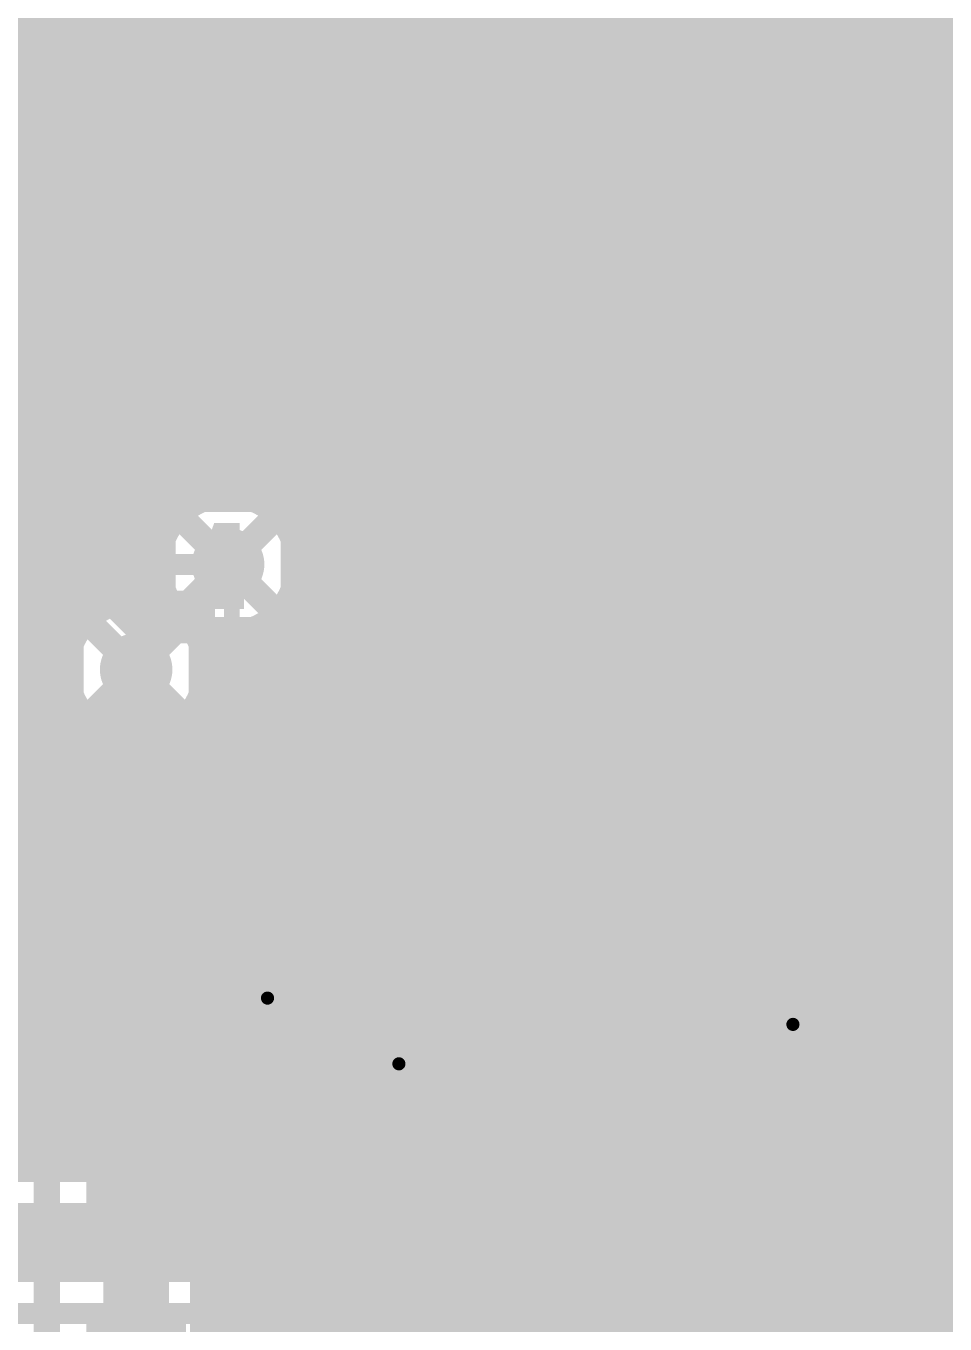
# Model space of a CAD drawing. Extents: x -1 to 119, y -42 to 51.
# Drawn here: x 54.81 to 63.7, y 21.87 to 34.41 of the extents above; entities that cross this region are included whole.
import ezdxf

# ---------------------------------------------------------------- set-up
doc = ezdxf.new("R2010")
doc.units = 0
doc.header["$MEASUREMENT"] = 0
doc.layers.get('0').update_dxf_attribs({"linetype": 'CONTINUOUS'})
for name, color, linetype in [('22-304-0_BOT', 7, 'CONTINUOUS'), ('22-304-0_DRD', 7, 'CONTINUOUS'), ('22-304-0_GND', 6, 'CONTINUOUS'), ('22-304-0_IN1', 4, 'CONTINUOUS'), ('22-304-0_SMB', 3, 'CONTINUOUS'), ('22-304-0_SMT', 5, 'CONTINUOUS'), ('22-304-0_SPT', 10, 'CONTINUOUS'), ('22-304-0_SST', 14, 'CONTINUOUS'), ('22-304-0_TOP', 9, 'CONTINUOUS'), ('THRUHOLE_TAP', 11, 'CONTINUOUS')]:
    doc.layers.add(name, color=color, linetype=linetype)

# ---------------------------------------------------------------- blocks, each defined once
blk = doc.blocks.new('ROUND_60')
at = {"const_width": 0.35052}
blk.add_lwpolyline([(-0.17526, 0, 1), (0.17526, 0, 1)], format="xyb", close=True, dxfattribs=at)
blk = doc.blocks.new('ROUND_64')
at = {"const_width": 0.35052}
blk.add_lwpolyline([(-0.17526, 0, 1), (0.17526, 0, 1)], format="xyb", close=True, dxfattribs=at)
blk = doc.blocks.new('ROUND_57')
at = {"const_width": 0.35052}
blk.add_lwpolyline([(-0.17526, 0, 1), (0.17526, 0, 1)], format="xyb", close=True, dxfattribs=at)
blk = doc.blocks.new('ROUND_81')
at = {"const_width": 0.0635}
blk.add_lwpolyline([(-0.03175, 0, 1), (0.03175, 0, 1)], format="xyb", close=True, dxfattribs=at)
blk = doc.blocks.new('RECTANGLE_2')
blk.add_solid([(0.4826, 0.4064), (0.4826, -0.4064), (-0.4826, 0.4064), (-0.4826, -0.4064)])
blk = doc.blocks.new('RECTANGLE_3')
blk.add_solid([(0.63627, 0.51308), (0.63627, -0.51308), (-0.63627, 0.51308), (-0.63627, -0.51308)])
blk = doc.blocks.new('RECTANGLE_14')
blk.add_solid([(0.508, 0.635), (0.508, -0.635), (-0.508, 0.635), (-0.508, -0.635)])
blk = doc.blocks.new('RECTANGLE_16')
blk.add_solid([(0.25019, 0.40005), (0.25019, -0.40005), (-0.25019, 0.40005), (-0.25019, -0.40005)])
blk = doc.blocks.new('RECTANGLE_38')
blk.add_solid([(0.22479, 0.82423), (0.22479, -0.82423), (-0.22479, 0.82423), (-0.22479, -0.82423)])
blk = doc.blocks.new('ROUND_87')
at = {"const_width": 0.10033}
blk.add_lwpolyline([(-0.050164, 0, 1), (0.050164, 0, 1)], format="xyb", close=True, dxfattribs=at)

msp = doc.modelspace()

# ---------------------------------------------------------------- linework, layer by layer
at = {"layer": '22-304-0_BOT'}
for points, const_width in [([(54.737, 42.6212), (54.737, 28.8036)], 0.254), ([(54.9656, 42.6212), (54.9656, 29.0322)], 0.254), ([(55.1942, 42.6212), (55.1942, 29.2608)], 0.254), ([(55.4228, 42.6212), (55.4228, 29.4894)], 0.254), ([(55.6514, 42.6212), (55.6514, 29.6291)], 0.254), ([(55.88, 42.6212), (55.88, 29.6418)], 0.254), ([(56.1086, 42.6212), (56.1086, 29.6418)], 0.254), ([(56.3372, 42.6212), (56.3372, 29.73578)], 0.254), ([(63.6524, 42.6212), (63.6524, 18.4277)], 0.254), ([(56.5658, 41.05402), (56.5658, 29.8577)], 0.254), ([(57.7088, 41.01338), (57.7088, 20.7645)], 0.254), ([(56.7944, 40.82288), (56.7944, 29.88818)], 0.254), ([(57.4802, 40.80764), (57.4802, 20.83562)], 0.254), ([(57.023, 40.73398), (57.023, 29.83992)], 0.254), ([(57.2516, 40.7289), (57.2516, 29.68752)], 0.254), ([(57.9374, 36.40074), (57.9374, 20.574)], 0.254), ([(58.166, 36.13912), (58.166, 20.3454)], 0.254), ([(58.3946, 36.04006), (58.3946, 20.1168)], 0.254), ([(58.6232, 35.29838), (58.6232, 19.8882)], 0.254), ([(59.7662, 35.33902), (59.7662, 18.7452)], 0.254), ([(61.1378, 35.33902), (61.1378, 19.64436)], 0.254), ([(62.2808, 35.29838), (62.2808, 18.4277)], 0.254), ([(63.4238, 35.29838), (63.4238, 18.4277)], 0.254), ([(59.9948, 35.18408), (59.9948, 18.5166)], 0.254), ([(60.9092, 35.18408), (60.9092, 19.43608)], 0.254), ([(58.8518, 35.09264), (58.8518, 19.6596)], 0.254), ([(59.0804, 35.0139), (59.0804, 19.431)], 0.254), ([(59.309, 35.01898), (59.309, 19.2024)], 0.254), ([(59.5376, 35.10788), (59.5376, 18.9738)], 0.254), ([(60.2234, 35.04692), (60.2234, 18.4277)], 0.254), ([(60.452, 35.00628), (60.452, 18.4277)], 0.254), ([(60.6806, 35.04692), (60.6806, 18.4277)], 0.254), ([(61.3664, 35.10788), (61.3664, 19.72056)], 0.254), ([(61.595, 35.01898), (61.595, 19.71802)], 0.254), ([(61.8236, 35.0139), (61.8236, 19.62912)], 0.254), ([(62.0522, 35.09264), (62.0522, 19.39798)], 0.254), ([(62.5094, 35.10788), (62.5094, 18.4277)], 0.254), ([(62.738, 35.01898), (62.738, 18.4277)], 0.254), ([(62.9666, 35.0139), (62.9666, 18.4277)], 0.254), ([(63.1952, 35.09264), (63.1952, 18.4277)], 0.254), ([(77.04836, 34.3916), (1.016, 34.3916)], 0.254), ([(79.22006, 34.163), (1.016, 34.163)], 0.254), ([(79.44866, 33.9344), (1.016, 33.9344)], 0.254), ([(73.39838, 33.7058), (1.016, 33.7058)], 0.254), ([(72.8726, 33.4772), (1.016, 33.4772)], 0.254), ([(72.62622, 33.2486), (22.52472, 33.2486)], 0.254), ([(72.47382, 33.02), (22.78888, 33.02)], 0.254), ([(72.3773, 32.7914), (22.88794, 32.7914)], 0.254), ([(72.32396, 32.5628), (22.90064, 32.5628)], 0.254), ([(72.3138, 32.3342), (22.83206, 32.3342)], 0.254), ([(72.34174, 32.1056), (22.6568, 32.1056)], 0.254), ([(72.41286, 31.877), (22.6568, 31.877)], 0.254), ([(72.53224, 31.6484), (22.6568, 31.6484)], 0.254), ([(72.7202, 31.4198), (22.7838, 31.4198)], 0.254), ([(67.7545, 31.1912), (29.20492, 31.1912)], 0.254), ([(67.62496, 30.9626), (29.34208, 30.9626)], 0.254), ([(67.6148, 30.734), (29.38272, 30.734)], 0.254), ([(67.6148, 30.5054), (29.34208, 30.5054)], 0.254), ([(67.6148, 30.2768), (29.20492, 30.2768)], 0.254), ([(67.6148, 30.0482), (39.36492, 30.0482)], 0.254), ([(56.46674, 29.8196), (39.50208, 29.8196)], 0.254), ([(67.6148, 29.8196), (57.06872, 29.8196)], 0.254), ([(56.24322, 29.6418), (55.753, 29.6418)], 0.254), ([(55.5498, 29.591), (54.2163, 29.591)], 0.254), ([(55.4482, 29.5148), (54.69128, 28.75788)], 0.254), ([(67.6148, 29.591), (57.33288, 29.591)], 0.254), ([(55.29326, 29.3624), (54.51856, 29.3624)], 0.254), ([(67.6148, 29.3624), (57.43194, 29.3624)], 0.254), ([(56.769, 29.21), (55.753, 29.21), (54.991, 28.448), (54.991, 21.209), (54.229, 20.447), (54.229, 19.3294), (53.1114, 18.2118)], 0.2032), ([(55.06466, 29.1338), (54.63032, 29.1338)], 0.254), ([(67.6148, 29.1338), (57.44464, 29.1338)], 0.254), ([(54.83606, 28.9052), (54.65318, 28.9052)], 0.254), ([(67.6148, 28.9052), (57.37606, 28.9052)], 0.254), ([(56.26354, 28.75534), (56.22791, 28.77809)], 0.254), ([(56.26354, 28.75534), (56.22791, 28.77809)], 0.254), ([(57.2516, 28.72994), (57.2516, 20.8407)], 0.254), ([(67.6148, 28.6766), (57.19064, 28.6766)], 0.254), ([(56.5658, 28.55976), (56.5658, 20.8407)], 0.254), ([(56.7944, 28.52928), (56.7944, 20.8407)], 0.254), ([(57.023, 28.58008), (57.023, 20.8407)], 0.254), ([(54.991, 20.193), (55.88, 20.193), (55.88, 28.194)], 0.635), ([(55.8546, 28.1686), (55.88, 28.194)], 0.635), ([(59.817, 17.78), (57.404, 20.193), (55.88, 20.193), (55.88, 28.194)], 0.635), ([(67.6148, 28.448), (56.50992, 28.448)], 0.254), ([(67.6148, 28.2194), (56.55818, 28.2194)], 0.254), ([(67.6148, 27.9908), (56.5277, 27.9908)], 0.254), ([(56.5277, 27.98572), (56.5277, 20.8407)], 0.254), ([(67.6148, 27.7622), (56.5277, 27.7622)], 0.254), ([(67.6148, 27.5336), (56.5277, 27.5336)], 0.254), ([(67.6148, 27.305), (56.5277, 27.305)], 0.254), ([(67.6148, 27.0764), (56.5277, 27.0764)], 0.254), ([(67.6148, 26.8478), (56.5277, 26.8478)], 0.254), ([(67.6148, 26.6192), (56.5277, 26.6192)], 0.254), ([(67.6148, 26.3906), (56.5277, 26.3906)], 0.254), ([(67.6148, 26.162), (56.5277, 26.162)], 0.254), ([(67.62496, 25.9334), (56.5277, 25.9334)], 0.254), ([(67.7545, 25.7048), (56.5277, 25.7048)], 0.254), ([(74.4601, 25.4762), (56.5277, 25.4762)], 0.254), ([(74.4728, 25.2476), (56.5277, 25.2476)], 0.254), ([(74.4728, 25.019), (56.5277, 25.019)], 0.254), ([(74.4728, 24.7904), (56.5277, 24.7904)], 0.254), ([(74.4728, 24.5618), (56.5277, 24.5618)], 0.254), ([(74.4728, 24.3332), (56.5277, 24.3332)], 0.254), ([(74.4728, 24.1046), (56.5277, 24.1046)], 0.254), ([(74.4728, 23.876), (56.5277, 23.876)], 0.254), ([(74.4728, 23.6474), (56.5277, 23.6474)], 0.254), ([(74.4728, 23.4188), (56.5277, 23.4188)], 0.254), ([(74.4728, 23.1902), (56.5277, 23.1902)], 0.254), ([(74.4728, 22.9616), (56.5277, 22.9616)], 0.254), ([(74.49058, 22.733), (56.5277, 22.733)], 0.254), ([(74.6379, 22.5044), (56.5277, 22.5044)], 0.254), ([(74.8665, 22.2758), (56.5277, 22.2758)], 0.254), ([(75.0951, 22.0472), (56.5277, 22.0472)], 0.254), ([(75.3237, 21.8186), (56.5277, 21.8186)], 0.254)]:
    msp.add_lwpolyline(points, dxfattribs=dict(at, const_width=const_width))
at = {"layer": '22-304-0_BOT', "const_width": 0.254}
for points in [[(56.769, 29.89072, 0.2244678), (56.24294, 29.64202)], [(57.44972, 29.21, 0.4142136), (56.769, 29.89072)], [(55.753, 29.6418, 0.1989132), (55.44767, 29.51533)], [(56.769, 28.52928, 0.4142136), (57.44972, 29.21)], [(56.38546, 28.64866, 0.1509821), (56.769, 28.53014)], [(56.56072, 28.194, 0.1852091), (56.3861, 28.64924)], [(56.56072, 28.194, 0.1852091), (56.3861, 28.64924)], [(56.5277, 27.98572, 0.0779385), (56.56036, 28.194)], [(56.5277, 27.98572, 0.0779385), (56.56036, 28.194)]]:
    msp.add_lwpolyline(points, format="xyb", dxfattribs=at)
at = {"layer": '22-304-0_DRD', "const_width": 0.254}
for points in [[(56.134, 29.845), (56.134, 28.575)], [(57.404, 29.845), (56.134, 29.845)], [(57.404, 29.845), (56.134, 28.575)], [(57.404, 28.575), (56.134, 29.845)], [(57.404, 28.575), (57.404, 29.845)], [(56.515, 27.559), (55.245, 28.829), (55.245, 27.559)], [(55.245, 28.829), (55.245, 27.559)], [(56.515, 28.829), (55.245, 28.829)], [(56.515, 28.829), (55.245, 27.559)], [(56.515, 27.559), (55.245, 28.829)], [(55.245, 28.829), (55.245, 27.559)], [(56.515, 28.829), (55.245, 28.829)], [(56.515, 28.829), (55.245, 27.559)], [(56.515, 27.559), (55.245, 28.829)], [(55.245, 28.829), (55.245, 27.559)], [(56.515, 28.829), (55.245, 28.829)], [(56.515, 28.829), (55.245, 27.559)], [(56.515, 28.829), (55.245, 28.829)], [(56.515, 28.829), (55.245, 27.559)], [(56.515, 27.559), (55.245, 28.829)], [(56.515, 27.559), (56.515, 28.829)], [(56.515, 27.559), (56.515, 28.829)], [(56.515, 27.559), (56.515, 28.829)], [(56.515, 27.559), (56.515, 28.829)], [(56.134, 28.575), (57.404, 28.575)], [(55.245, 27.559), (56.515, 27.559)], [(55.245, 27.559), (56.515, 27.559)], [(55.245, 27.559), (56.515, 27.559)], [(55.245, 27.559), (56.515, 27.559)], [(56.515, 25.654), (56.515, 24.384)], [(57.785, 25.654), (56.515, 25.654)], [(57.785, 25.654), (56.515, 24.384)], [(57.785, 24.384), (56.515, 25.654)], [(56.515, 25.654), (56.515, 24.384)], [(57.785, 25.654), (56.515, 25.654)], [(57.785, 25.654), (56.515, 24.384)], [(57.785, 24.384), (56.515, 25.654)], [(57.785, 24.384), (57.785, 25.654)], [(57.785, 24.384), (57.785, 25.654)], [(61.595, 25.4), (61.595, 24.13)], [(62.865, 25.4), (61.595, 25.4)], [(62.865, 25.4), (61.595, 24.13)], [(62.865, 24.13), (61.595, 25.4)], [(61.595, 25.4), (61.595, 24.13)], [(62.865, 25.4), (61.595, 25.4)], [(62.865, 25.4), (61.595, 24.13)], [(62.865, 24.13), (61.595, 25.4)], [(61.595, 25.4), (61.595, 24.13)], [(62.865, 25.4), (61.595, 25.4)], [(62.865, 25.4), (61.595, 24.13)], [(62.865, 24.13), (61.595, 25.4)], [(62.865, 24.13), (62.865, 25.4)], [(62.865, 24.13), (62.865, 25.4)], [(62.865, 24.13), (62.865, 25.4)], [(57.785, 25.019), (57.785, 23.749)], [(59.055, 25.019), (57.785, 25.019)], [(59.055, 25.019), (57.785, 23.749)], [(59.055, 23.749), (57.785, 25.019)], [(57.785, 25.019), (57.785, 23.749)], [(59.055, 25.019), (57.785, 25.019)], [(59.055, 25.019), (57.785, 23.749)], [(59.055, 23.749), (57.785, 25.019)], [(59.055, 23.749), (59.055, 25.019)], [(59.055, 23.749), (59.055, 25.019)], [(56.515, 24.384), (57.785, 24.384)], [(56.515, 24.384), (57.785, 24.384)], [(61.595, 24.13), (62.865, 24.13)], [(61.595, 24.13), (62.865, 24.13)], [(61.595, 24.13), (62.865, 24.13)], [(57.785, 23.749), (59.055, 23.749)], [(57.785, 23.749), (59.055, 23.749)]]:
    msp.add_lwpolyline(points, dxfattribs=at)
at = {"layer": '22-304-0_IN1'}
for points, const_width in [([(57.8866, 42.1132), (57.8866, 24.80564)], 0.254), ([(58.1152, 42.1132), (58.1152, 24.99106)], 0.254), ([(58.3438, 42.1132), (58.3438, 25.05964)], 0.254), ([(58.5724, 42.1132), (58.5724, 25.04694)], 0.254), ([(58.801, 42.1132), (58.801, 24.94788)], 0.254), ([(59.0296, 42.1132), (59.0296, 24.68372)], 0.254), ([(59.2582, 42.1132), (59.2582, 23.368)], 0.254), ([(59.4868, 42.1132), (59.4868, 23.368)], 0.254), ([(59.7154, 42.1132), (59.7154, 23.368)], 0.254), ([(59.944, 42.1132), (59.944, 23.368)], 0.254), ([(60.1726, 42.1132), (60.1726, 23.368)], 0.254), ([(60.4012, 42.1132), (60.4012, 23.368)], 0.254), ([(60.6298, 42.1132), (60.6298, 23.368)], 0.254), ([(60.8584, 42.1132), (60.8584, 23.368)], 0.254), ([(61.087, 42.1132), (61.087, 23.368)], 0.254), ([(61.3156, 42.1132), (61.3156, 23.368)], 0.254), ([(61.5442, 42.1132), (61.5442, 23.368)], 0.254), ([(61.7728, 42.1132), (61.7728, 25.26792)], 0.254), ([(62.0014, 42.1132), (62.0014, 25.40508)], 0.254), ([(62.23, 42.1132), (62.23, 25.44572)], 0.254), ([(62.4586, 42.1132), (62.4586, 25.40508)], 0.254), ([(62.6872, 42.1132), (62.6872, 25.26792)], 0.254), ([(62.9158, 42.1132), (62.9158, 23.368)], 0.254), ([(63.1444, 42.1132), (63.1444, 23.368)], 0.254), ([(63.373, 42.1132), (63.373, 23.368)], 0.254), ([(63.5, 42.1132), (63.5, 23.368)], 0.254), ([(54.9148, 41.6052), (54.9148, 23.368)], 0.254), ([(56.515, 41.15816), (56.515, 29.83992)], 0.254), ([(57.658, 40.94988), (57.658, 25.47112)], 0.254), ([(56.7436, 40.8559), (56.7436, 29.88818)], 0.254), ([(57.4294, 40.78224), (57.4294, 29.37002)], 0.254), ([(56.9722, 40.74414), (56.9722, 29.8577)], 0.254), ([(57.2008, 40.72382), (57.2008, 29.73578)], 0.254), ([(58.547, 36.703), (58.547, 27.051), (57.4548, 25.9588), (49.9872, 25.9588)], 0.2032), ([(56.2864, 35.52444), (56.2864, 29.68752)], 0.254), ([(55.1434, 35.20694), (55.1434, 23.368)], 0.254), ([(56.0578, 35.16122), (56.0578, 28.84932)], 0.254), ([(55.372, 35.05708), (55.372, 28.64612)], 0.254), ([(55.6006, 35.00628), (55.6006, 28.81376)], 0.254), ([(55.8292, 35.03676), (55.8292, 28.87218)], 0.254), ([(63.5, 34.3408), (54.52364, 34.3408)], 0.254), ([(63.5, 34.1122), (54.45506, 34.1122)], 0.254), ([(63.5, 33.8836), (54.26964, 33.8836)], 0.254), ([(63.5, 33.655), (54.30012, 33.655)], 0.254), ([(63.5, 33.4264), (54.46776, 33.4264)], 0.254), ([(63.5, 33.1978), (54.52618, 33.1978)], 0.254), ([(63.5, 32.9692), (54.50332, 32.9692)], 0.254), ([(63.5, 32.7406), (54.39156, 32.7406)], 0.254), ([(63.5, 32.512), (54.0893, 32.512)], 0.254), ([(63.5, 32.2834), (30.226, 32.2834)], 0.254), ([(63.5, 32.0548), (30.226, 32.0548)], 0.254), ([(63.5, 31.8262), (30.226, 31.8262)], 0.254), ([(63.5, 31.5976), (30.226, 31.5976)], 0.254), ([(63.5, 31.369), (30.226, 31.369)], 0.254), ([(63.5, 31.1404), (34.8742, 31.1404)], 0.254), ([(63.5, 30.9118), (35.1028, 30.9118)], 0.254), ([(63.5, 30.6832), (35.3314, 30.6832)], 0.254), ([(63.5, 30.4546), (35.56, 30.4546)], 0.254), ([(63.5, 30.226), (39.1033, 30.226)], 0.254), ([(63.5, 29.9974), (39.40556, 29.9974)], 0.254), ([(56.38038, 29.7688), (39.51732, 29.7688)], 0.254), ([(63.5, 29.7688), (57.15508, 29.7688)], 0.254), ([(56.17464, 29.5402), (54.32298, 29.5402)], 0.254), ([(63.5, 29.5402), (57.36336, 29.5402)], 0.254), ([(56.0959, 29.3116), (54.55412, 29.3116)], 0.254), ([(63.5, 29.3116), (57.43956, 29.3116)], 0.254), ([(56.10098, 29.083), (54.64302, 29.083)], 0.254), ([(57.4294, 29.04744), (57.4294, 25.63876)], 0.254), ([(63.5, 29.083), (57.43702, 29.083)], 0.254), ([(55.71744, 28.8544), (54.64556, 28.8544)], 0.254), ([(56.18988, 28.8544), (56.04002, 28.8544)], 0.254), ([(63.5, 28.8544), (57.34812, 28.8544)], 0.254), ([(55.35422, 28.6258), (54.56936, 28.6258)], 0.254), ([(63.5, 28.6258), (57.11698, 28.6258)], 0.254), ([(57.2008, 28.68422), (57.2008, 25.69718)], 0.254), ([(56.515, 28.58008), (56.515, 28.4353)], 0.254), ([(56.7436, 28.52928), (56.7436, 25.56256)], 0.254), ([(56.9722, 28.55976), (56.9722, 25.67432)], 0.254), ([(55.22976, 28.3972), (54.36108, 28.3972)], 0.254), ([(63.5, 28.3972), (56.5277, 28.3972)], 0.254), ([(55.19928, 28.1686), (52.36718, 28.1686)], 0.254), ([(63.5, 28.1686), (56.55818, 28.1686)], 0.254), ([(55.25008, 27.94), (52.31892, 27.94)], 0.254), ([(63.5, 27.94), (56.50992, 27.94)], 0.254), ([(56.515, 27.95016), (56.515, 25.2603)], 0.254), ([(55.372, 27.74188), (55.372, 23.368)], 0.254), ([(55.39994, 27.7114), (52.16652, 27.7114)], 0.254), ([(56.2864, 27.6479), (56.2864, 23.368)], 0.254), ([(63.5, 27.7114), (56.35752, 27.7114)], 0.254), ([(63.5, 27.4828), (34.9504, 27.4828)], 0.254), ([(55.6006, 27.57424), (55.6006, 23.368)], 0.254), ([(55.8292, 27.51582), (55.8292, 23.368)], 0.254), ([(56.0578, 27.53614), (56.0578, 23.368)], 0.254), ([(63.5, 27.2542), (34.7218, 27.2542)], 0.254), ([(63.5, 27.0256), (34.7218, 27.0256)], 0.254), ([(63.5, 26.797), (34.7218, 26.797)], 0.254), ([(63.5, 26.5684), (34.7218, 26.5684)], 0.254), ([(63.5, 26.3398), (34.7218, 26.3398)], 0.254), ([(63.5, 26.1112), (34.7218, 26.1112)], 0.254), ([(63.5, 25.8826), (36.03752, 25.8826)], 0.254), ([(56.90616, 25.654), (52.77612, 25.654)], 0.254), ([(63.5, 25.654), (57.3913, 25.654)], 0.254), ([(56.6039, 25.4254), (54.13502, 25.4254)], 0.254), ([(62.06744, 25.4254), (57.69356, 25.4254)], 0.254), ([(63.5, 25.4254), (62.39002, 25.4254)], 0.254), ([(56.49214, 25.1968), (54.50078, 25.1968)], 0.254), ([(61.70422, 25.1968), (57.80532, 25.1968)], 0.254), ([(63.5, 25.1968), (62.75578, 25.1968)], 0.254), ([(56.47182, 24.9682), (54.6227, 24.9682)], 0.254), ([(58.07202, 24.9682), (57.82818, 24.9682)], 0.254), ([(61.57976, 24.9682), (58.76798, 24.9682)], 0.254), ([(63.5, 24.9682), (62.8777, 24.9682)], 0.254), ([(56.53024, 24.7396), (54.65318, 24.7396)], 0.254), ([(56.515, 24.77516), (56.515, 23.368)], 0.254), ([(57.84088, 24.7396), (57.76976, 24.7396)], 0.254), ([(61.54928, 24.7396), (58.99912, 24.7396)], 0.254), ([(63.5, 24.7396), (62.90818, 24.7396)], 0.254), ([(56.69788, 24.511), (54.60492, 24.511)], 0.254), ([(56.7436, 24.4729), (56.7436, 23.368)], 0.254), ([(57.75198, 24.511), (57.60212, 24.511)], 0.254), ([(57.658, 24.56688), (57.658, 23.368)], 0.254), ([(61.60008, 24.511), (59.08802, 24.511)], 0.254), ([(63.5, 24.511), (62.85992, 24.511)], 0.254), ([(56.9722, 24.36114), (56.9722, 23.368)], 0.254), ([(57.2008, 24.34082), (57.2008, 23.368)], 0.254), ([(57.4294, 24.39924), (57.4294, 23.368)], 0.254), ([(57.7469, 24.2824), (54.45252, 24.2824)], 0.254), ([(61.74994, 24.2824), (59.09056, 24.2824)], 0.254), ([(61.7728, 24.26208), (61.7728, 23.368)], 0.254), ([(62.6872, 24.26208), (62.6872, 23.368)], 0.254), ([(63.5, 24.2824), (62.70752, 24.2824)], 0.254), ([(18.542, 24.003), (18.669, 24.13), (20.828, 24.13), (24.384, 20.574), (24.892, 20.574), (25.146, 20.828), (30.734, 20.828), (31.369, 20.193), (32.258, 20.193), (34.417, 22.352), (49.276, 22.352), (49.657, 21.971), (60.452, 21.971), (60.96, 22.479), (66.675, 22.479), (68.58, 20.574), (72.517, 20.574), (73.152, 19.939), (73.279, 19.939)], 0.2032), ([(62.0014, 24.12492), (62.0014, 23.368)], 0.254), ([(62.23, 24.08428), (62.23, 23.368)], 0.254), ([(62.4586, 24.12492), (62.4586, 23.368)], 0.254), ([(57.82564, 24.0538), (39.96436, 24.0538)], 0.254), ([(57.8866, 23.96236), (57.8866, 23.368)], 0.254), ([(63.5, 24.0538), (59.01436, 24.0538)], 0.254), ([(59.0296, 24.08174), (59.0296, 23.368)], 0.254), ([(58.03138, 23.8252), (39.75608, 23.8252)], 0.254), ([(58.1152, 23.77694), (58.1152, 23.368)], 0.254), ([(58.3438, 23.70836), (58.3438, 23.368)], 0.254), ([(58.5724, 23.72106), (58.5724, 23.368)], 0.254), ([(58.801, 23.82012), (58.801, 23.368)], 0.254), ([(63.5, 23.8252), (58.80608, 23.8252)], 0.254), ([(63.5, 23.5966), (35.65652, 23.5966)], 0.254), ([(63.5, 23.368), (35.80892, 23.368)], 0.254), ([(76.26858, 22.987), (63.75146, 22.987)], 0.254), ([(60.96, 22.9108), (52.03952, 22.9108)], 0.254), ([(54.9148, 22.9108), (54.9148, 22.4028)], 0.254), ([(55.1434, 22.9108), (55.1434, 22.4028)], 0.254), ([(55.372, 22.9108), (55.372, 22.4028)], 0.254), ([(55.6006, 22.9108), (55.6006, 22.4028)], 0.254), ([(55.8292, 22.9108), (55.8292, 22.4028)], 0.254), ([(56.0578, 22.9108), (56.0578, 22.4028)], 0.254), ([(56.2864, 22.9108), (56.2864, 22.4028)], 0.254), ([(56.515, 22.9108), (56.515, 22.4028)], 0.254), ([(56.7436, 22.9108), (56.7436, 22.4028)], 0.254), ([(56.9722, 22.9108), (56.9722, 22.4028)], 0.254), ([(57.2008, 22.9108), (57.2008, 22.4028)], 0.254), ([(57.4294, 22.9108), (57.4294, 22.4028)], 0.254), ([(57.658, 22.9108), (57.658, 22.4028)], 0.254), ([(57.8866, 22.9108), (57.8866, 22.4028)], 0.254), ([(58.1152, 22.9108), (58.1152, 22.4028)], 0.254), ([(58.3438, 22.9108), (58.3438, 22.4028)], 0.254), ([(58.5724, 22.9108), (58.5724, 22.4028)], 0.254), ([(58.801, 22.9108), (58.801, 22.4028)], 0.254), ([(59.0296, 22.9108), (59.0296, 22.4028)], 0.254), ([(59.2582, 22.9108), (59.2582, 22.4028)], 0.254), ([(59.4868, 22.9108), (59.4868, 22.4028)], 0.254), ([(59.7154, 22.9108), (59.7154, 22.4028)], 0.254), ([(59.944, 22.9108), (59.944, 22.4028)], 0.254), ([(60.1726, 22.9108), (60.1726, 22.4028)], 0.254), ([(60.4012, 22.9108), (60.4012, 22.5298)], 0.254), ([(60.6298, 22.9108), (60.6298, 22.7584)], 0.254), ([(63.5, 22.9108), (60.96, 22.9108)], 0.254), ([(66.675, 22.9108), (63.5, 22.9108)], 0.254), ([(60.62726, 22.7584), (52.08016, 22.7584)], 0.254), ([(60.6552, 22.7838), (60.27166, 22.4028)], 0.254), ([(60.39866, 22.5298), (52.07762, 22.5298)], 0.254), ([(60.27166, 22.4028), (52.03952, 22.4028)], 0.254), ([(71.12, 19.685), (71.12, 19.939), (70.993, 20.066), (68.072, 20.066), (66.167, 21.971), (61.214, 21.971), (60.706, 21.463), (49.53, 21.463), (49.149, 21.844), (34.544, 21.844), (32.385, 19.685), (31.115, 19.685), (30.48, 20.32), (25.273, 20.32), (25.019, 20.066), (24.257, 20.066), (22.3774, 21.9456), (21.9964, 21.9456), (21.971, 21.971)], 0.2032)]:
    msp.add_lwpolyline(points, dxfattribs=dict(at, const_width=const_width))
at = {"layer": '22-304-0_IN1', "const_width": 0.254}
for points in [[(56.769, 29.89072, 0.4142136), (56.08828, 29.21)], [(57.44972, 29.21, 0.4142136), (56.769, 29.89072)], [(56.08828, 29.21, 0.1852092), (56.2629, 28.75476)], [(56.769, 28.52928, 0.4142136), (57.44972, 29.21)], [(55.88, 28.87472, 0.4142136), (55.19928, 28.194)], [(55.88, 28.87472, 0.4142136), (55.19928, 28.194)], [(56.26354, 28.75534, 0.1509821), (55.88, 28.87386)], [(56.26354, 28.75534, 0.1509821), (55.88, 28.87386)], [(56.38546, 28.64866, 0.1509821), (56.769, 28.53014)], [(56.56072, 28.194, 0.1852091), (56.3861, 28.64924)], [(56.56072, 28.194, 0.1852091), (56.3861, 28.64924)], [(55.19928, 28.194, 0.4142136), (55.88, 27.51328)], [(55.19928, 28.194, 0.4142136), (55.88, 27.51328)], [(55.88, 27.51328, 0.4142136), (56.56072, 28.194)], [(55.88, 27.51328, 0.4142136), (56.56072, 28.194)], [(57.15, 25.69972, 0.4142136), (56.46928, 25.019)], [(57.15, 25.69972, 0.4142136), (56.46928, 25.019)], [(57.83072, 25.019, 0.4142136), (57.15, 25.69972)], [(57.83072, 25.019, 0.4142136), (57.15, 25.69972)], [(62.23, 25.44572, 0.4142136), (61.54928, 24.765)], [(62.23, 25.44572, 0.4142136), (61.54928, 24.765)], [(62.91072, 24.765, 0.4142136), (62.23, 25.44572)], [(62.91072, 24.765, 0.4142136), (62.23, 25.44572)], [(56.46928, 25.019, 0.4142136), (57.15, 24.33828)], [(56.46928, 25.019, 0.4142136), (57.15, 24.33828)], [(57.15, 24.33828, 0.4142136), (57.83072, 25.019)], [(57.15, 24.33828, 0.4142136), (57.83072, 25.019)], [(58.42, 25.06472, 0.4142136), (57.73928, 24.384)], [(58.42, 25.06472, 0.4142136), (57.73928, 24.384)], [(59.10072, 24.384, 0.4142136), (58.42, 25.06472)], [(59.10072, 24.384, 0.4142136), (58.42, 25.06472)], [(61.54928, 24.765, 0.4142136), (62.23, 24.08428)], [(61.54928, 24.765, 0.4142136), (62.23, 24.08428)], [(62.23, 24.08428, 0.4142136), (62.91072, 24.765)], [(62.23, 24.08428, 0.4142136), (62.91072, 24.765)], [(57.73928, 24.384, 0.4142136), (58.42, 23.70328)], [(57.73928, 24.384, 0.4142136), (58.42, 23.70328)], [(58.42, 23.70328, 0.4142136), (59.10072, 24.384)], [(58.42, 23.70328, 0.4142136), (59.10072, 24.384)], [(63.5, 22.9108, 0.4142136), (63.9572, 23.368)], [(60.96, 22.9108, 0.1989132), (60.65467, 22.78433)], [(60.96, 22.9108, 0.1989132), (60.65467, 22.78433)]]:
    msp.add_lwpolyline(points, format="xyb", dxfattribs=at)
at = {"layer": '22-304-0_SMB', "const_width": 0.254}
for points in [[(54.737, 38.481), (54.737, 30.48)], [(54.9656, 38.481), (54.9656, 30.48)], [(55.1942, 38.481), (55.1942, 30.48)], [(55.4228, 38.481), (55.4228, 30.48)], [(55.6514, 38.481), (55.6514, 30.48)], [(55.88, 38.481), (55.88, 30.48)], [(56.1086, 38.481), (56.1086, 30.48)], [(56.3372, 38.481), (56.3372, 30.48)], [(56.5658, 38.481), (56.5658, 30.48)], [(56.7944, 38.481), (56.7944, 30.48)], [(57.023, 38.481), (57.023, 30.48)], [(57.2516, 38.481), (57.2516, 30.48)], [(57.277, 38.481), (57.277, 34.163)], [(57.277, 34.3662), (2.286, 34.3662)], [(66.929, 34.1376), (2.286, 34.1376)], [(66.929, 34.163), (57.277, 34.163)], [(57.4802, 34.163), (57.4802, 30.48)], [(57.7088, 34.163), (57.7088, 30.48)], [(57.9374, 34.163), (57.9374, 30.48)], [(58.166, 34.163), (58.166, 30.48)], [(58.3946, 34.163), (58.3946, 26.162)], [(58.6232, 34.163), (58.6232, 26.162)], [(58.8518, 34.163), (58.8518, 26.162)], [(59.0804, 34.163), (59.0804, 26.162)], [(59.309, 34.163), (59.309, 26.162)], [(59.5376, 34.163), (59.5376, 26.162)], [(59.7662, 34.163), (59.7662, 26.162)], [(59.9948, 34.163), (59.9948, 26.162)], [(60.2234, 34.163), (60.2234, 26.162)], [(60.452, 34.163), (60.452, 26.162)], [(60.6806, 34.163), (60.6806, 26.162)], [(60.9092, 34.163), (60.9092, 26.162)], [(61.1378, 34.163), (61.1378, 26.162)], [(61.3664, 34.163), (61.3664, 26.162)], [(61.595, 34.163), (61.595, 26.162)], [(61.8236, 34.163), (61.8236, 26.162)], [(62.0522, 34.163), (62.0522, 26.162)], [(62.2808, 34.163), (62.2808, 26.162)], [(62.5094, 34.163), (62.5094, 26.162)], [(62.738, 34.163), (62.738, 26.162)], [(62.9666, 34.163), (62.9666, 26.162)], [(63.1952, 34.163), (63.1952, 26.162)], [(63.4238, 34.163), (63.4238, 26.162)], [(63.6524, 34.163), (63.6524, 26.162)], [(66.929, 33.909), (2.286, 33.909)], [(66.929, 33.6804), (2.286, 33.6804)], [(66.929, 33.4518), (23.622, 33.4518)], [(66.929, 33.2232), (23.622, 33.2232)], [(66.929, 32.9946), (23.622, 32.9946)], [(66.929, 32.766), (23.622, 32.766)], [(66.929, 32.5374), (23.622, 32.5374)], [(66.929, 32.3088), (23.622, 32.3088)], [(66.929, 32.0802), (29.718, 32.0802)], [(66.929, 31.8516), (29.718, 31.8516)], [(66.929, 31.623), (29.718, 31.623)], [(66.929, 31.3944), (29.718, 31.3944)], [(66.929, 31.1658), (29.718, 31.1658)], [(66.929, 30.9372), (40.259, 30.9372)], [(66.929, 30.7086), (40.259, 30.7086)], [(58.166, 30.48), (47.625, 30.48)], [(58.166, 30.48), (58.166, 26.162)], [(66.929, 30.48), (58.166, 30.48)], [(66.929, 30.2514), (58.166, 30.2514)], [(66.929, 30.0228), (58.166, 30.0228)], [(66.929, 29.7942), (58.166, 29.7942)], [(66.929, 29.5656), (58.166, 29.5656)], [(66.929, 29.337), (58.166, 29.337)], [(66.929, 29.1084), (58.166, 29.1084)], [(66.929, 28.8798), (58.166, 28.8798)], [(66.929, 28.6512), (58.166, 28.6512)], [(66.929, 28.4226), (58.166, 28.4226)], [(66.929, 28.194), (58.166, 28.194)], [(66.929, 27.9654), (58.166, 27.9654)], [(66.929, 27.7368), (58.166, 27.7368)], [(66.929, 27.5082), (58.166, 27.5082)], [(66.929, 27.2796), (58.166, 27.2796)], [(66.929, 27.051), (58.166, 27.051)], [(66.929, 26.8224), (58.166, 26.8224)], [(66.929, 26.5938), (58.166, 26.5938)], [(66.929, 26.3652), (58.166, 26.3652)], [(66.929, 26.162), (58.166, 26.162)]]:
    msp.add_lwpolyline(points, dxfattribs=at)
at = {"layer": '22-304-0_SST'}
for points, const_width in [([(56.29402, 38.51402), (47.84598, 38.51402), (47.84598, 32.98952), (48.1711, 32.6644), (47.84598, 32.33928), (47.84598, 30.3911), (48.1711, 30.06598), (56.29402, 30.06598), (56.29402, 38.51402)], 0.20066), ([(62.97676, 34.25698), (62.97676, 33.90138), (62.80658, 33.84042), (62.6364, 33.84042), (62.46876, 33.90138), (62.46876, 34.25698), (62.6364, 34.3154), (62.80658, 34.3154), (63.48476, 34.07918)], 0.1524), ([(58.09234, 30.353), (57.92216, 30.41396), (57.92216, 30.76956), (58.09234, 30.82798), (58.77052, 30.82798), (58.93816, 30.76956), (58.93816, 30.41396), (58.77052, 30.353)], 0.1524), ([(62.2554, 30.66034), (62.2554, 30.30474), (62.42558, 30.18536), (62.59576, 30.18536), (62.7634, 30.30474), (62.7634, 30.66034), (61.7474, 30.66034)], 0.1524), ([(62.2554, 30.36316), (61.7474, 30.18536)], 0.1524), ([(59.86526, 29.9974), (59.86526, 29.6418), (60.20308, 29.52242), (60.5409, 29.52242), (60.88126, 29.6418), (60.88126, 29.9974)], 0.1524), ([(59.86526, 29.93644), (60.88126, 29.93644)], 0.1524), ([(57.92216, 29.63418), (57.92216, 29.8704)], 0.1524), ([(57.92216, 29.75356), (58.93816, 29.75356), (58.77052, 29.8704)], 0.1524), ([(61.91758, 29.82214), (61.7474, 29.70276), (61.7474, 29.46654), (61.91758, 29.34716), (62.08776, 29.34716), (62.42558, 29.58592), (62.7634, 29.34716), (62.7634, 29.82214)], 0.1524), ([(63.67526, 29.8704), (63.67526, 29.5148), (64.01308, 29.39542), (64.3509, 29.39542), (64.69126, 29.5148), (64.69126, 29.8704)], 0.1524), ([(63.67526, 29.80944), (64.69126, 29.80944)], 0.1524), ([(55.96636, 28.51658), (55.96636, 29.53258), (55.84952, 29.3624)], 0.1524), ([(55.36692, 28.68676), (55.30596, 28.51658), (54.95036, 28.51658), (54.89194, 28.68676), (54.89194, 29.3624), (54.95036, 29.53258), (55.30596, 29.53258), (55.36692, 29.3624)], 0.1524), ([(56.92394, 28.8544), (56.44896, 28.8544), (56.68772, 29.53258), (56.80456, 29.53258), (56.80456, 28.51658)], 0.1524), ([(58.43016, 28.8544), (58.43016, 29.21), (58.60034, 29.27096), (58.77052, 29.27096), (58.93816, 29.21), (58.93816, 28.8544), (58.77052, 28.79598), (58.60034, 28.79598), (57.92216, 29.0322)], 0.1524), ([(60.37326, 28.74264), (60.37326, 29.09824), (60.5409, 29.1592), (60.71108, 29.1592), (60.88126, 29.09824), (60.88126, 28.74264), (60.71108, 28.68422), (60.5409, 28.68422), (59.86526, 28.92044)], 0.1524), ([(64.18326, 28.61564), (64.3509, 28.55722), (64.52108, 28.55722), (64.69126, 28.61564), (64.69126, 28.97124), (64.52108, 29.0322), (64.3509, 29.0322), (64.18326, 28.97124), (64.18326, 28.61564), (64.01308, 28.55722), (63.8429, 28.55722), (63.67526, 28.61564), (63.67526, 28.97124), (63.8429, 29.0322), (64.01308, 29.0322), (64.18326, 28.97124)], 0.1524), ([(61.7474, 28.62834), (61.7474, 28.86456)], 0.1524), ([(61.7474, 28.74772), (62.7634, 28.74772), (62.59576, 28.86456)], 0.1524), ([(56.08574, 28.51658), (55.84952, 28.51658)], 0.1524), ([(59.309, 24.892), (59.309, 28.448), (57.531, 28.448), (57.531, 24.892), (59.309, 24.892)], 0.1524), ([(53.1495, 28.1305), (53.1495, 25.2095), (54.7878, 25.2095), (54.7878, 28.1305), (53.1495, 28.1305)], 0.1524), ([(61.4045, 28.1305), (61.4045, 25.2095), (63.0428, 25.2095), (63.0428, 28.1305), (61.4045, 28.1305)], 0.1524), ([(56.769, 24.257), (56.769, 27.813), (54.991, 27.813), (54.991, 24.257), (56.769, 24.257)], 0.1524), ([(59.92622, 27.3685), (59.82462, 27.3685), (59.82462, 25.9715), (59.92622, 25.9715)], 0.1524), ([(60.72378, 25.9715), (60.82538, 25.9715), (60.82538, 27.3685), (60.72378, 27.3685)], 0.1524), ([(63.73622, 27.3685), (63.63462, 27.3685), (63.63462, 25.9715), (63.73622, 25.9715)], 0.1524), ([(60.82538, 27.06878), (60.82538, 26.96972), (59.82462, 26.96972), (59.82462, 27.06878), (60.82538, 27.06878)], 0.1524), ([(64.63538, 27.06878), (64.63538, 26.96972), (63.63462, 26.96972), (63.63462, 27.06878), (64.63538, 27.06878)], 0.1524), ([(57.658, 19.939), (61.722, 19.939), (61.722, 24.511), (59.944, 24.511), (59.69, 24.257), (59.436, 24.511), (57.658, 24.511), (57.658, 19.939)], 0.1524), ([(62.103, 19.939), (66.167, 19.939), (66.167, 24.511), (64.389, 24.511), (64.135, 24.257), (63.881, 24.511), (62.103, 24.511), (62.103, 19.939)], 0.1524), ([(58.0898, 23.92426), (57.91962, 23.86584), (57.91962, 23.62708), (58.0898, 23.56866), (58.25998, 23.44928), (58.76798, 23.44928), (58.93562, 23.51024), (58.93562, 23.86584), (58.76798, 23.92426), (58.0898, 23.92426)], 0.1524), ([(62.5348, 23.92426), (62.36462, 23.86584), (62.36462, 23.62708), (62.5348, 23.56866), (62.70498, 23.44928), (63.21298, 23.44928), (63.38062, 23.51024), (63.38062, 23.86584), (63.21298, 23.92426), (62.5348, 23.92426)], 0.1524), ([(56.7055, 20.7645), (56.7055, 23.6855), (55.0672, 23.6855), (55.0672, 20.7645), (56.7055, 20.7645)], 0.1524), ([(58.25998, 23.68804), (57.91962, 23.44928)], 0.1524), ([(62.70498, 23.68804), (62.36462, 23.44928)], 0.1524), ([(58.0898, 23.08606), (57.91962, 23.02764), (57.91962, 22.67204), (58.0898, 22.61108), (58.42762, 22.61108), (58.5978, 22.73046), (58.5978, 23.08606), (58.93562, 23.08606), (58.93562, 22.61108)], 0.1524), ([(62.70498, 22.61108), (62.70498, 23.08606), (63.38062, 22.84984), (63.38062, 22.73046), (62.36462, 22.73046)], 0.1524)]:
    msp.add_lwpolyline(points, dxfattribs=dict(at, const_width=const_width))
at = {"layer": '22-304-0_TOP'}
for points, const_width in [([(54.34584, 31.23946), (54.34584, 32.24784), (57.531, 35.433), (57.531, 39.751), (59.055, 41.275), (62.865, 41.275), (63.5, 41.91), (64.6938, 41.91), (64.77, 41.9862)], 0.381), ([(55.88, 28.194), (55.88, 28.575), (54.34584, 30.10916), (54.34584, 31.23946)], 0.2032), ([(54.99354, 31.23946), (54.99354, 30.34792), (56.134, 29.21), (56.769, 29.21)], 0.2032), ([(58.42, 27.686), (58.42, 29.21), (56.39054, 31.23946), (55.64378, 31.23946)], 0.2032), ([(55.88, 28.194), (55.88, 27.051)], 0.635), ([(55.88, 28.194), (55.88, 27.051)], 0.635), ([(55.88, 27.051), (55.88, 28.194)], 0.635), ([(55.88, 27.051), (55.88, 28.194), (55.88, 27.051)], 0.635), ([(58.42, 27.686), (60.30976, 27.686), (60.325, 27.67076)], 0.2032), ([(60.325, 27.67076), (61.94044, 27.67076), (62.23, 27.3812)], 0.2032), ([(64.135, 27.67076), (62.5094, 27.67076), (62.23, 27.3812)], 0.2032), ([(60.325, 25.66924), (60.325, 24.003), (59.69, 23.368)], 0.635), ([(62.23, 25.9588), (62.23, 24.765)], 0.254), ([(62.23, 24.765), (62.23, 25.9588)], 0.254), ([(62.23, 25.9588), (62.23, 24.765)], 0.254), ([(58.42, 24.384), (58.42, 25.654)], 0.254), ([(58.42, 25.654), (58.42, 24.384)], 0.254), ([(57.15, 25.019), (55.88, 25.019)], 0.381), ([(55.88, 25.019), (57.15, 25.019)], 0.381), ([(59.69, 23.368), (59.2582, 22.9362), (55.88, 22.9362)], 0.635)]:
    msp.add_lwpolyline(points, dxfattribs=dict(at, const_width=const_width))

# ---------------------------------------------------------------- block references
at = {"layer": '22-304-0_BOT'}
for name, p in [('ROUND_60', (56.769, 29.21)), ('ROUND_60', (55.88, 28.194)), ('ROUND_60', (57.15, 25.019)), ('ROUND_64', (62.23, 24.765)), ('ROUND_64', (58.42, 24.384))]:
    msp.add_blockref(name, p, dxfattribs=at)
at = {"layer": '22-304-0_GND'}
for name, p in [('ROUND_57', (56.769, 29.21)), ('ROUND_64', (55.88, 28.194)), ('ROUND_81', (57.15, 25.019)), ('ROUND_81', (62.23, 24.765)), ('ROUND_81', (58.42, 24.384))]:
    msp.add_blockref(name, p, dxfattribs=at)
at = {"layer": '22-304-0_IN1'}
for name, p in [('ROUND_60', (56.769, 29.21)), ('ROUND_60', (55.88, 28.194)), ('ROUND_60', (57.15, 25.019)), ('ROUND_64', (62.23, 24.765)), ('ROUND_64', (58.42, 24.384))]:
    msp.add_blockref(name, p, dxfattribs=at)
at = {"layer": '22-304-0_SMT'}
for name, p in [('RECTANGLE_38', (54.99354, 31.23946)), ('RECTANGLE_38', (55.64378, 31.23946)), ('RECTANGLE_3', (58.42, 27.686)), ('RECTANGLE_16', (60.325, 27.67076)), ('RECTANGLE_2', (62.23, 27.3812)), ('RECTANGLE_3', (55.88, 27.051)), ('RECTANGLE_2', (62.23, 25.9588)), ('RECTANGLE_3', (58.42, 25.654)), ('RECTANGLE_16', (60.325, 25.66924)), ('RECTANGLE_3', (55.88, 25.019)), ('RECTANGLE_14', (59.69, 23.368)), ('RECTANGLE_14', (64.135, 23.368)), ('RECTANGLE_2', (55.88, 22.9362)), ('RECTANGLE_2', (55.88, 21.5138))]:
    msp.add_blockref(name, p, dxfattribs=at)
at = {"layer": '22-304-0_SPT'}
for name, p in [('RECTANGLE_38', (54.99354, 31.23946)), ('RECTANGLE_38', (55.64378, 31.23946)), ('RECTANGLE_3', (58.42, 27.686)), ('RECTANGLE_16', (60.325, 27.67076)), ('RECTANGLE_2', (62.23, 27.3812)), ('RECTANGLE_3', (55.88, 27.051)), ('RECTANGLE_2', (62.23, 25.9588)), ('RECTANGLE_3', (58.42, 25.654)), ('RECTANGLE_16', (60.325, 25.66924)), ('RECTANGLE_3', (55.88, 25.019)), ('RECTANGLE_14', (59.69, 23.368)), ('RECTANGLE_14', (64.135, 23.368)), ('RECTANGLE_2', (55.88, 22.9362)), ('RECTANGLE_2', (55.88, 21.5138))]:
    msp.add_blockref(name, p, dxfattribs=at)
at = {"layer": '22-304-0_TOP'}
for name, p in [('RECTANGLE_38', (54.99354, 31.23946)), ('RECTANGLE_38', (55.64378, 31.23946)), ('ROUND_60', (56.769, 29.21)), ('ROUND_60', (55.88, 28.194)), ('RECTANGLE_3', (58.42, 27.686)), ('RECTANGLE_16', (60.325, 27.67076)), ('RECTANGLE_2', (62.23, 27.3812)), ('RECTANGLE_3', (55.88, 27.051)), ('RECTANGLE_2', (62.23, 25.9588)), ('RECTANGLE_3', (58.42, 25.654)), ('RECTANGLE_16', (60.325, 25.66924)), ('RECTANGLE_3', (55.88, 25.019)), ('ROUND_60', (57.15, 25.019)), ('ROUND_64', (62.23, 24.765)), ('ROUND_60', (58.42, 24.384)), ('RECTANGLE_14', (59.69, 23.368)), ('RECTANGLE_14', (64.135, 23.368)), ('RECTANGLE_2', (55.88, 22.9362)), ('RECTANGLE_2', (55.88, 21.5138))]:
    msp.add_blockref(name, p, dxfattribs=at)
at = {"layer": 'THRUHOLE_TAP'}
for p in [(56.769, 29.21), (55.88, 28.194), (57.15, 25.019), (62.23, 24.765), (58.42, 24.384)]:
    msp.add_blockref('ROUND_87', p, dxfattribs=at)

doc.saveas('drawing.dxf')
